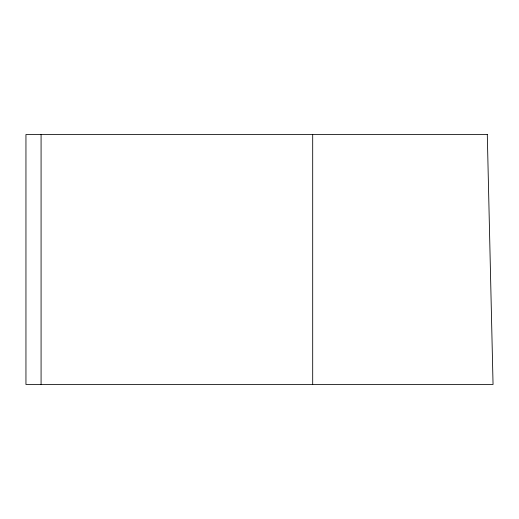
<?xml version="1.0" encoding="UTF-8"?>
<svg xmlns="http://www.w3.org/2000/svg" width="519" height="519" viewBox="0 0 519 519"><rect width="100%" height="100%" fill="white"/><g stroke="black" fill="none" stroke-linecap="round" stroke-linejoin="round"><path stroke-width="0.78" d="M312.691 134.525L312.691 384.475M41.079 134.525L41.079 384.475M487.296 134.525L25.95 134.525L25.95 384.475L493.05 384.475L487.296 134.525"/></g></svg>
